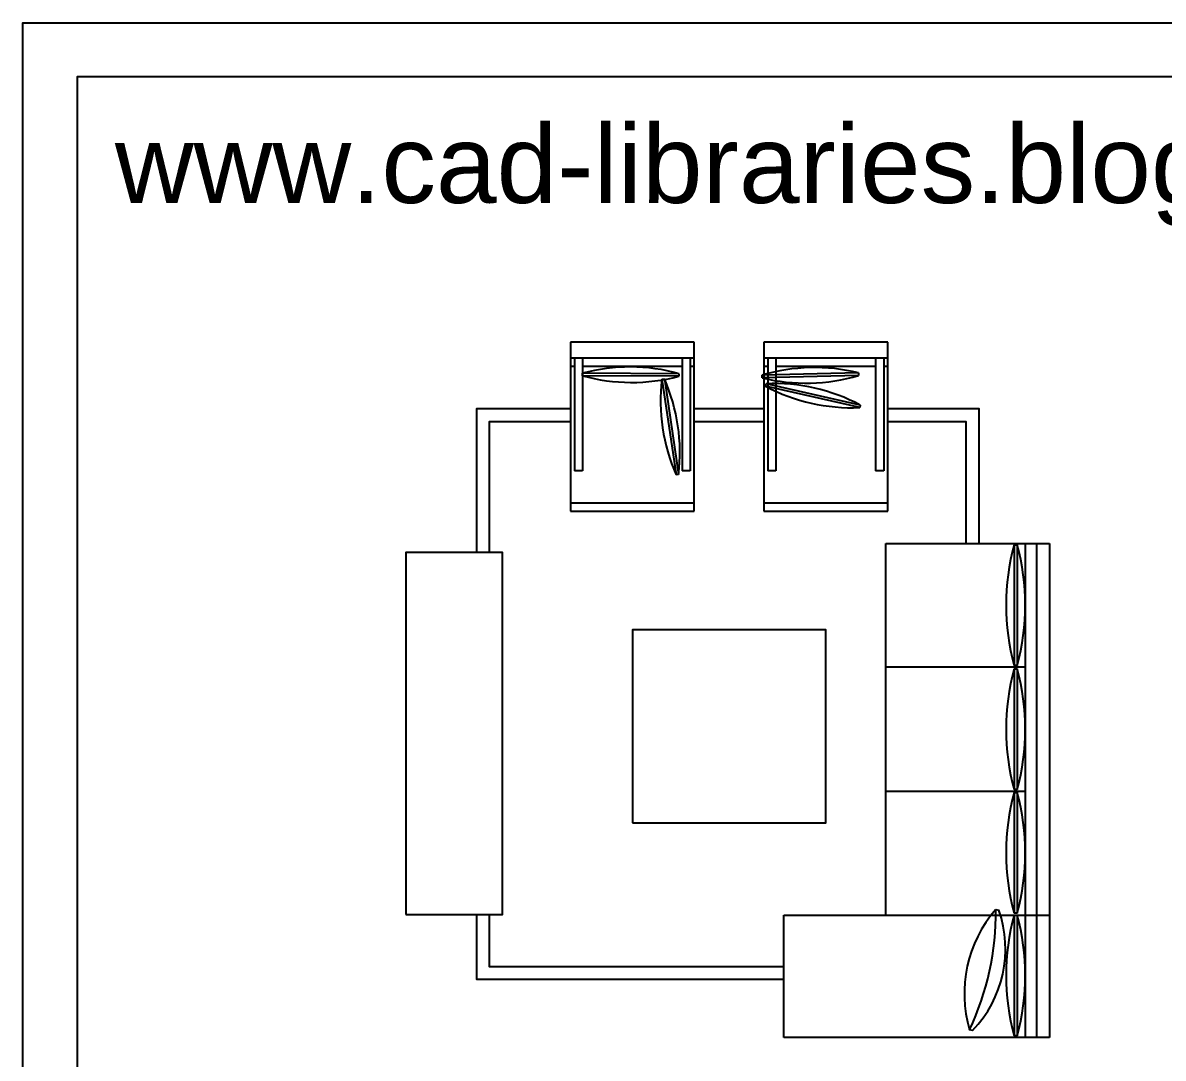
# Model space of a CAD drawing. Header units: inches. Extents: x 5.4 to 47.9, y 11.7 to 36.5.
# Drawn here: x 26.91 to 34, y 30.02 to 36.46 of the extents above; entities that cross this region are included whole.
import ezdxf

# ---------------------------------------------------------------- set-up
doc = ezdxf.new("R2010")
doc.units = ezdxf.units.IN
doc.header["$MEASUREMENT"] = 0
doc.layers.add('02', color=2, linetype='Continuous')
doc.layers.add('kadrbm', color=4, linetype='Continuous')
doc.styles.add('bmmm', font='swissel.ttf')

# ---------------------------------------------------------------- blocks, each defined once
blk = doc.blocks.new('kadrbm')
at = {"layer": 'kadrbm', "color": 4}
blk.add_lwpolyline([(0, 0), (0, 24.7972), (21, 24.7972), (21, 0), (0, 0)], close=True, dxfattribs=at)
blk.add_lwpolyline([(20.6631, 0.3257), (20.6631, 24.4603), (0.3369, 24.4603), (0.3369, 0.3257), (20.6631, 0.3257)], dxfattribs=at)
at = {"layer": 'kadrbm', "color": 211, "true_color": 0xf674fb, "style": 'bmmm'}
blk.add_text('www.cad-libraries.blogspot.com', height=0.485134, dxfattribs=at).set_placement((0.5726, 23.6772))

msp = doc.modelspace()

# ---------------------------------------------------------------- linework, layer by layer
at = {"layer": '02'}
for p, q in [((31.0848, 34.4713, -0.6857), (30.3148, 34.4713, -0.6857)), ((30.3148, 34.4713, -0.6857), (30.3148, 33.4213, -0.6857)), ((31.0848, 33.4213, -0.6857), (31.0848, 34.4713, -0.6857)), ((32.287, 34.4713, -0.6857), (31.517, 34.4713, -0.6857)), ((31.517, 34.4713, -0.6857), (31.517, 33.4213, -0.6857)), ((32.287, 33.4213, -0.6857), (32.287, 34.4713, -0.6857)), ((31.0848, 34.3713, -0.6857), (30.3148, 34.3713, -0.6857)), ((30.3398, 34.3213, -0.6857), (30.3148, 34.3213, -0.6857)), ((30.3398, 34.3713, -0.6857), (30.3398, 33.6713, -0.6857)), ((30.3898, 34.3713, -0.6857), (30.3898, 33.6713, -0.6857)), ((31.0098, 34.3213, -0.6857), (30.3898, 34.3213, -0.6857)), ((31.0098, 34.3713, -0.6857), (31.0098, 33.6713, -0.6857)), ((31.0598, 34.3713, -0.6857), (31.0598, 33.6713, -0.6857)), ((31.0848, 34.3213, -0.6857), (31.0598, 34.3213, -0.6857)), ((32.287, 34.3713, -0.6857), (31.517, 34.3713, -0.6857)), ((31.542, 34.3213, -0.6857), (31.517, 34.3213, -0.6857)), ((31.542, 34.3713, -0.6857), (31.542, 33.6713, -0.6857)), ((31.592, 34.3713, -0.6857), (31.592, 33.6713, -0.6857)), ((32.212, 34.3213, -0.6857), (31.592, 34.3213, -0.6857)), ((32.212, 34.3713, -0.6857), (32.212, 33.6713, -0.6857)), ((32.262, 34.3713, -0.6857), (32.262, 33.6713, -0.6857)), ((32.287, 34.3213, -0.6857), (32.262, 34.3213, -0.6857)), ((30.3891, 34.2628, -0.6857), (30.3892, 34.2788, -0.6857)), ((30.9891, 34.2597, -0.6857), (30.3891, 34.2628, -0.6857)), ((30.9892, 34.2757, -0.6857), (30.3892, 34.2788, -0.6857)), ((30.8831, 34.2407, -0.6857), (30.8989, 34.243, -0.6857)), ((30.8831, 34.2407, -0.6857), (30.9714, 33.6472, -0.6857)), ((30.8989, 34.243, -0.6857), (30.9872, 33.6496, -0.6857)), ((30.9892, 34.2757, -0.6857), (30.9891, 34.2597, -0.6857)), ((32.1054, 34.2807, -0.6857), (31.5056, 34.2659, -0.6857)), ((31.506, 34.2499, -0.6857), (31.5056, 34.2659, -0.6857)), ((32.1058, 34.2647, -0.6857), (31.506, 34.2499, -0.6857)), ((32.1054, 34.2807, -0.6857), (32.1058, 34.2647, -0.6857)), ((31.5279, 34.1977, -0.6857), (31.5315, 34.2133, -0.6857)), ((32.1131, 34.0651, -0.6857), (31.5279, 34.1977, -0.6857)), ((32.1166, 34.0807, -0.6857), (31.5315, 34.2133, -0.6857)), ((32.1166, 34.0807, -0.6857), (32.1131, 34.0651, -0.6857)), ((30.3898, 33.6713, -0.6857), (30.3398, 33.6713, -0.6857)), ((31.0598, 33.6713, -0.6857), (31.0098, 33.6713, -0.6857)), ((31.592, 33.6713, -0.6857), (31.542, 33.6713, -0.6857)), ((32.262, 33.6713, -0.6857), (32.212, 33.6713, -0.6857)), ((30.9872, 33.6496, -0.6857), (30.9714, 33.6472, -0.6857)), ((31.0848, 33.4713, -0.6857), (30.3148, 33.4713, -0.6857)), ((32.287, 33.4713, -0.6857), (31.517, 33.4713, -0.6857)), ((30.3148, 33.4213, -0.6857), (31.0848, 33.4213, -0.6857)), ((31.517, 33.4213, -0.6857), (32.287, 33.4213, -0.6857)), ((32.2762, 30.9103, -0.6857), (32.2762, 33.2204, -0.6857)), ((32.2762, 33.2204, -0.6857), (33.2922, 33.2204, -0.6857)), ((33.0722, 33.2125, -0.6857), (33.0722, 32.4625, -0.6857)), ((33.0722, 33.2125, -0.6857), (33.0922, 33.2125, -0.6857)), ((33.0922, 33.2125, -0.6857), (33.0922, 32.4625, -0.6857)), ((33.1422, 33.2204, -0.6857), (33.1422, 30.1483, -0.6857)), ((33.2122, 33.2204, -0.6857), (33.2122, 30.1483, -0.6857)), ((33.2922, 33.2204, -0.6857), (33.2922, 30.1483, -0.6857)), ((33.1422, 32.4504, -0.6857), (32.2762, 32.4504, -0.6857)), ((33.0922, 32.4625, -0.6857), (33.0722, 32.4625, -0.6857)), ((33.0722, 32.4404, -0.6857), (33.0722, 31.6904, -0.6857)), ((33.0722, 32.4404, -0.6857), (33.0922, 32.4404, -0.6857)), ((33.0922, 32.4404, -0.6857), (33.0922, 31.6904, -0.6857)), ((33.0922, 31.6904, -0.6857), (33.0722, 31.6904, -0.6857)), ((33.1422, 31.6783, -0.6857), (32.2762, 31.6783, -0.6857)), ((33.0722, 31.6724, -0.6857), (33.0722, 30.9224, -0.6857)), ((33.0722, 31.6724, -0.6857), (33.0922, 31.6724, -0.6857)), ((33.0922, 31.6724, -0.6857), (33.0922, 30.9224, -0.6857)), ((31.6412, 30.9103, -0.6857), (33.2922, 30.9103, -0.6857)), ((31.6412, 30.1483, -0.6857), (31.6412, 30.9103, -0.6857)), ((32.9584, 30.9445, -0.6857), (32.9783, 30.9401, -0.6857)), ((33.0922, 30.9224, -0.6857), (33.0722, 30.9224, -0.6857)), ((33.0722, 30.9104, -0.6857), (33.0722, 30.1604, -0.6857)), ((33.0922, 30.9104, -0.6857), (33.0922, 30.1604, -0.6857)), ((32.8148, 30.1928, -0.6857), (32.7949, 30.1972, -0.6857)), ((33.2922, 30.1483, -0.6857), (31.6412, 30.1483, -0.6857)), ((33.0922, 30.1604, -0.6857), (33.0722, 30.1604, -0.6857))]:
    msp.add_line(p, q, dxfattribs=at)
at = {"layer": '02', "elevation": -0.6857}
for points in [[(29.7322, 33.1634), (29.7322, 34.0587), (30.3148, 34.0587)], [(31.0848, 34.0587), (31.517, 34.0587)], [(32.287, 34.0587), (32.8524, 34.0587), (32.8524, 33.2204)], [(29.8122, 33.1634), (29.8122, 33.9787), (30.3148, 33.9787)], [(31.0848, 33.9787), (31.517, 33.9787)], [(32.287, 33.9787), (32.7724, 33.9787), (32.7724, 33.2204)], [(31.6412, 30.5095), (29.7322, 30.5095), (29.7322, 30.9134)], [(31.6412, 30.5895), (29.8122, 30.5895), (29.8122, 30.9134)]]:
    msp.add_lwpolyline(points, dxfattribs=at)
for points in [[(29.2922, 30.9134), (29.8922, 30.9134), (29.8922, 33.1634), (29.2922, 33.1634)], [(30.7014, 31.4841), (31.9014, 31.4841), (31.9014, 32.6841), (30.7014, 32.6841)]]:
    msp.add_lwpolyline(points, close=True, dxfattribs=at)
at = {"layer": '02'}
for centre, radius, start, end in [((32.0202, 34.1066, -0.6857), 1.145, 173.2755, 203.65407), ((29.8501, 33.7836, -0.6857), 1.145, 353.2755, 23.65407), ((32.0647, 35.2091, -0.6857), 1.145, 242.04156, 272.42013), ((31.5798, 33.0693, -0.6857), 1.145, 62.04156, 92.42013), ((34.4535, 32.8375, -0.6857), 1.4312, 164.81071, 195.18929), ((31.711, 32.8375, -0.6857), 1.4312, 344.81071, 15.18929), ((34.4535, 32.0654, -0.6857), 1.4312, 164.81071, 195.18929), ((31.711, 32.0654, -0.6857), 1.4312, 344.81071, 15.18929), ((34.4535, 31.2974, -0.6857), 1.4312, 164.81071, 195.18929), ((31.711, 31.2974, -0.6857), 1.4312, 344.81071, 15.18929), ((33.562, 30.4209, -0.6857), 0.7991, 139.05831, 196.25385), ((31.2857, 30.919, -0.6857), 1.6729, 334.43907, 0.87309), ((32.2838, 30.7006, -0.6857), 0.7347, 316.2812, 19.03096), ((34.4535, 30.5354, -0.6857), 1.4312, 164.81071, 195.18929), ((31.711, 30.5354, -0.6857), 1.4312, 344.81071, 15.18929)]:
    msp.add_arc(centre, radius, start, end, dxfattribs=at)
for centre, major_axis, start_param, end_param in [((30.6833, 33.1723, -0.6857), (-1.145, 0.006), 4.447261, 4.977467), ((31.8326, 33.1686, -0.6857), (-0.0281, 1.1447), -0.265064, 0.265143), ((30.695, 35.3662, -0.6857), (-1.145, 0.006), 1.305643, 1.835849), ((31.7787, 35.362, -0.6857), (-0.0281, 1.1447), 2.876543, 3.406749)]:
    msp.add_ellipse(centre, major_axis=major_axis, ratio=1, start_param=start_param, end_param=end_param, dxfattribs=at)

# ---------------------------------------------------------------- block references
at = {"layer": 'kadrbm'}
msp.add_blockref('kadrbm', (26.9109, 11.6597), dxfattribs=at)

doc.saveas('drawing.dxf')
